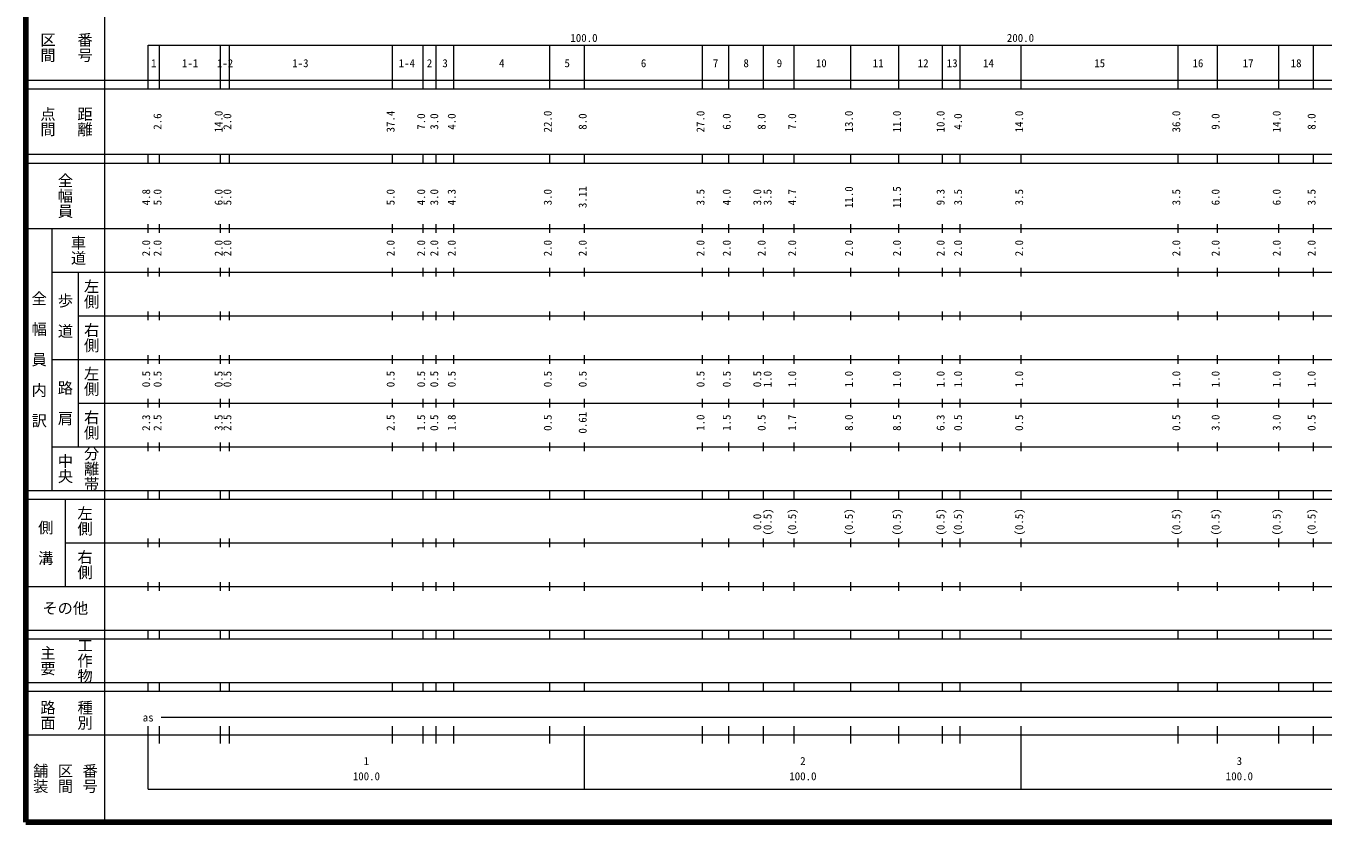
# Model space of a CAD drawing. Units: millimetres on the paper, enlarged 1000 times. Extents: x 40000 to 680000, y 20000 to 380000.
# Drawn here: x 40000 to 337169, y 20000 to 202409 of the extents above; entities that cross this region are included whole.
import ezdxf
from ezdxf.enums import TextEntityAlignment as Align

# ---------------------------------------------------------------- set-up
doc = ezdxf.new("R2010")
doc.units = ezdxf.units.MM
doc.header["$LTSCALE"] = 1000
doc.layers.add('M-TTL', color=2, linetype='Continuous', lineweight=140)
doc.layers.add('M-TTL-BAND', color=7, linetype='Continuous', lineweight=13)
doc.styles.add('@ＭＳ ゴシック', font='')
doc.styles.add('ＭＳ ゴシック', font='')
doc.styles.get('@ＭＳ ゴシック').set_extended_font_data('@MS Gothic')
doc.styles.get('ＭＳ ゴシック').set_extended_font_data('MS Gothic')

msp = doc.modelspace()

# ---------------------------------------------------------------- linework, layer by layer
at = {"layer": 'M-TTL'}
for p, q in [((40000, 380000), (40000, 20000)), ((40000, 20000), (680000, 20000))]:
    msp.add_line(p, q, dxfattribs=at)
at = {"layer": 'M-TTL-BAND'}
for p, q in [((58000, 370000), (58000, 20000)), ((68000, 198000), (579000, 198000)), ((68000, 188000), (68000, 198000)), ((70600, 188000), (70600, 198000)), ((84600, 188000), (84600, 198000)), ((86600, 188000), (86600, 198000)), ((124000, 188000), (124000, 198000)), ((131000, 188000), (131000, 198000)), ((134000, 188000), (134000, 198000)), ((138000, 188000), (138000, 198000)), ((160000, 188000), (160000, 198000)), ((168000, 188000), (168000, 198000)), ((195000, 188000), (195000, 198000)), ((201000, 188000), (201000, 198000)), ((209000, 188000), (209000, 198000)), ((216000, 188000), (216000, 198000)), ((229000, 188000), (229000, 198000)), ((240000, 188000), (240000, 198000)), ((250000, 188000), (250000, 198000)), ((254000, 188000), (254000, 198000)), ((268000, 188000), (268000, 198000)), ((304000, 188000), (304000, 198000)), ((313000, 188000), (313000, 198000)), ((327000, 188000), (327000, 198000)), ((335000, 188000), (335000, 198000)), ((40000, 190000), (579000, 190000)), ((40000, 188000), (579000, 188000)), ((40000, 173000), (579000, 173000)), ((68000, 171000), (68000, 173000)), ((70600, 171000), (70600, 173000)), ((84600, 171000), (84600, 173000)), ((86600, 171000), (86600, 173000)), ((124000, 171000), (124000, 173000)), ((131000, 171000), (131000, 173000)), ((134000, 171000), (134000, 173000)), ((138000, 171000), (138000, 173000)), ((160000, 171000), (160000, 173000)), ((168000, 171000), (168000, 173000)), ((195000, 171000), (195000, 173000)), ((201000, 171000), (201000, 173000)), ((209000, 171000), (209000, 173000)), ((216000, 171000), (216000, 173000)), ((229000, 171000), (229000, 173000)), ((240000, 171000), (240000, 173000)), ((250000, 171000), (250000, 173000)), ((254000, 171000), (254000, 173000)), ((268000, 171000), (268000, 173000)), ((304000, 171000), (304000, 173000)), ((313000, 171000), (313000, 173000)), ((327000, 171000), (327000, 173000)), ((335000, 171000), (335000, 173000)), ((40000, 171000), (579000, 171000)), ((40000, 156000), (579000, 156000)), ((46000, 96000), (46000, 156000)), ((68000, 155000), (68000, 157000)), ((70600, 155000), (70600, 157000)), ((84600, 155000), (84600, 157000)), ((86600, 155000), (86600, 157000)), ((124000, 155000), (124000, 157000)), ((131000, 155000), (131000, 157000)), ((134000, 155000), (134000, 157000)), ((138000, 155000), (138000, 157000)), ((160000, 155000), (160000, 157000)), ((168000, 155000), (168000, 157000)), ((195000, 155000), (195000, 157000)), ((201000, 155000), (201000, 157000)), ((209000, 155000), (209000, 157000)), ((216000, 155000), (216000, 157000)), ((229000, 155000), (229000, 157000)), ((240000, 155000), (240000, 157000)), ((250000, 155000), (250000, 157000)), ((254000, 155000), (254000, 157000)), ((268000, 155000), (268000, 157000)), ((304000, 155000), (304000, 157000)), ((313000, 155000), (313000, 157000)), ((327000, 155000), (327000, 157000)), ((335000, 155000), (335000, 157000)), ((46000, 146000), (579000, 146000)), ((52000, 146000), (52000, 106000)), ((68000, 145000), (68000, 147000)), ((70600, 145000), (70600, 147000)), ((84600, 145000), (84600, 147000)), ((86600, 145000), (86600, 147000)), ((124000, 145000), (124000, 147000)), ((131000, 145000), (131000, 147000)), ((134000, 145000), (134000, 147000)), ((138000, 145000), (138000, 147000)), ((160000, 145000), (160000, 147000)), ((168000, 145000), (168000, 147000)), ((195000, 145000), (195000, 147000)), ((201000, 145000), (201000, 147000)), ((209000, 145000), (209000, 147000)), ((216000, 145000), (216000, 147000)), ((229000, 145000), (229000, 147000)), ((240000, 145000), (240000, 147000)), ((250000, 145000), (250000, 147000)), ((254000, 145000), (254000, 147000)), ((268000, 145000), (268000, 147000)), ((304000, 145000), (304000, 147000)), ((313000, 145000), (313000, 147000)), ((327000, 145000), (327000, 147000)), ((335000, 145000), (335000, 147000)), ((68000, 135000), (68000, 137000)), ((70600, 135000), (70600, 137000)), ((84600, 135000), (84600, 137000)), ((86600, 135000), (86600, 137000)), ((124000, 135000), (124000, 137000)), ((131000, 135000), (131000, 137000)), ((134000, 135000), (134000, 137000)), ((138000, 135000), (138000, 137000)), ((160000, 135000), (160000, 137000)), ((168000, 135000), (168000, 137000)), ((195000, 135000), (195000, 137000)), ((201000, 135000), (201000, 137000)), ((209000, 135000), (209000, 137000)), ((216000, 135000), (216000, 137000)), ((229000, 135000), (229000, 137000)), ((240000, 135000), (240000, 137000)), ((250000, 135000), (250000, 137000)), ((254000, 135000), (254000, 137000)), ((268000, 135000), (268000, 137000)), ((304000, 135000), (304000, 137000)), ((313000, 135000), (313000, 137000)), ((327000, 135000), (327000, 137000)), ((335000, 135000), (335000, 137000)), ((52000, 136000), (579000, 136000)), ((46000, 126000), (579000, 126000)), ((68000, 125000), (68000, 127000)), ((70600, 125000), (70600, 127000)), ((84600, 125000), (84600, 127000)), ((86600, 125000), (86600, 127000)), ((124000, 125000), (124000, 127000)), ((131000, 125000), (131000, 127000)), ((134000, 125000), (134000, 127000)), ((138000, 125000), (138000, 127000)), ((160000, 125000), (160000, 127000)), ((168000, 125000), (168000, 127000)), ((195000, 125000), (195000, 127000)), ((201000, 125000), (201000, 127000)), ((209000, 125000), (209000, 127000)), ((216000, 125000), (216000, 127000)), ((229000, 125000), (229000, 127000)), ((240000, 125000), (240000, 127000)), ((250000, 125000), (250000, 127000)), ((254000, 125000), (254000, 127000)), ((268000, 125000), (268000, 127000)), ((304000, 125000), (304000, 127000)), ((313000, 125000), (313000, 127000)), ((327000, 125000), (327000, 127000)), ((335000, 125000), (335000, 127000)), ((52000, 116000), (579000, 116000)), ((68000, 115000), (68000, 117000)), ((70600, 115000), (70600, 117000)), ((84600, 115000), (84600, 117000)), ((86600, 115000), (86600, 117000)), ((124000, 115000), (124000, 117000)), ((131000, 115000), (131000, 117000)), ((134000, 115000), (134000, 117000)), ((138000, 115000), (138000, 117000)), ((160000, 115000), (160000, 117000)), ((168000, 115000), (168000, 117000)), ((195000, 115000), (195000, 117000)), ((201000, 115000), (201000, 117000)), ((209000, 115000), (209000, 117000)), ((216000, 115000), (216000, 117000)), ((229000, 115000), (229000, 117000)), ((240000, 115000), (240000, 117000)), ((250000, 115000), (250000, 117000)), ((254000, 115000), (254000, 117000)), ((268000, 115000), (268000, 117000)), ((304000, 115000), (304000, 117000)), ((313000, 115000), (313000, 117000)), ((327000, 115000), (327000, 117000)), ((335000, 115000), (335000, 117000)), ((68000, 105000), (68000, 107000)), ((70600, 105000), (70600, 107000)), ((84600, 105000), (84600, 107000)), ((86600, 105000), (86600, 107000)), ((124000, 105000), (124000, 107000)), ((131000, 105000), (131000, 107000)), ((134000, 105000), (134000, 107000)), ((138000, 105000), (138000, 107000)), ((160000, 105000), (160000, 107000)), ((168000, 105000), (168000, 107000)), ((195000, 105000), (195000, 107000)), ((201000, 105000), (201000, 107000)), ((209000, 105000), (209000, 107000)), ((216000, 105000), (216000, 107000)), ((229000, 105000), (229000, 107000)), ((240000, 105000), (240000, 107000)), ((250000, 105000), (250000, 107000)), ((254000, 105000), (254000, 107000)), ((268000, 105000), (268000, 107000)), ((304000, 105000), (304000, 107000)), ((313000, 105000), (313000, 107000)), ((327000, 105000), (327000, 107000)), ((335000, 105000), (335000, 107000)), ((46000, 106000), (579000, 106000)), ((40000, 96000), (579000, 96000)), ((68000, 94000), (68000, 96000)), ((70600, 94000), (70600, 96000)), ((84600, 94000), (84600, 96000)), ((86600, 94000), (86600, 96000)), ((124000, 94000), (124000, 96000)), ((131000, 94000), (131000, 96000)), ((134000, 94000), (134000, 96000)), ((138000, 94000), (138000, 96000)), ((160000, 94000), (160000, 96000)), ((168000, 94000), (168000, 96000)), ((195000, 94000), (195000, 96000)), ((201000, 94000), (201000, 96000)), ((209000, 94000), (209000, 96000)), ((216000, 94000), (216000, 96000)), ((229000, 94000), (229000, 96000)), ((240000, 94000), (240000, 96000)), ((250000, 94000), (250000, 96000)), ((254000, 94000), (254000, 96000)), ((268000, 94000), (268000, 96000)), ((304000, 94000), (304000, 96000)), ((313000, 94000), (313000, 96000)), ((327000, 94000), (327000, 96000)), ((335000, 94000), (335000, 96000)), ((40000, 94000), (579000, 94000)), ((49000, 94000), (49000, 74000)), ((49000, 84000), (579000, 84000)), ((68000, 83000), (68000, 85000)), ((70600, 83000), (70600, 85000)), ((84600, 83000), (84600, 85000)), ((86600, 83000), (86600, 85000)), ((124000, 83000), (124000, 85000)), ((131000, 83000), (131000, 85000)), ((134000, 83000), (134000, 85000)), ((138000, 83000), (138000, 85000)), ((160000, 83000), (160000, 85000)), ((168000, 83000), (168000, 85000)), ((195000, 83000), (195000, 85000)), ((201000, 83000), (201000, 85000)), ((209000, 83000), (209000, 85000)), ((216000, 83000), (216000, 85000)), ((229000, 83000), (229000, 85000)), ((240000, 83000), (240000, 85000)), ((250000, 83000), (250000, 85000)), ((254000, 83000), (254000, 85000)), ((268000, 83000), (268000, 85000)), ((304000, 83000), (304000, 85000)), ((313000, 83000), (313000, 85000)), ((327000, 83000), (327000, 85000)), ((335000, 83000), (335000, 85000)), ((68000, 73000), (68000, 75000)), ((70600, 73000), (70600, 75000)), ((84600, 73000), (84600, 75000)), ((86600, 73000), (86600, 75000)), ((124000, 73000), (124000, 75000)), ((131000, 73000), (131000, 75000)), ((134000, 73000), (134000, 75000)), ((138000, 73000), (138000, 75000)), ((160000, 73000), (160000, 75000)), ((168000, 73000), (168000, 75000)), ((195000, 73000), (195000, 75000)), ((201000, 73000), (201000, 75000)), ((209000, 73000), (209000, 75000)), ((216000, 73000), (216000, 75000)), ((229000, 73000), (229000, 75000)), ((240000, 73000), (240000, 75000)), ((250000, 73000), (250000, 75000)), ((254000, 73000), (254000, 75000)), ((268000, 73000), (268000, 75000)), ((304000, 73000), (304000, 75000)), ((313000, 73000), (313000, 75000)), ((327000, 73000), (327000, 75000)), ((335000, 73000), (335000, 75000)), ((40000, 74000), (579000, 74000)), ((40000, 64000), (579000, 64000)), ((68000, 62000), (68000, 64000)), ((70600, 62000), (70600, 64000)), ((84600, 62000), (84600, 64000)), ((86600, 62000), (86600, 64000)), ((124000, 62000), (124000, 64000)), ((131000, 62000), (131000, 64000)), ((134000, 62000), (134000, 64000)), ((138000, 62000), (138000, 64000)), ((160000, 62000), (160000, 64000)), ((168000, 62000), (168000, 64000)), ((195000, 62000), (195000, 64000)), ((201000, 62000), (201000, 64000)), ((209000, 62000), (209000, 64000)), ((216000, 62000), (216000, 64000)), ((229000, 62000), (229000, 64000)), ((240000, 62000), (240000, 64000)), ((250000, 62000), (250000, 64000)), ((254000, 62000), (254000, 64000)), ((268000, 62000), (268000, 64000)), ((304000, 62000), (304000, 64000)), ((313000, 62000), (313000, 64000)), ((327000, 62000), (327000, 64000)), ((335000, 62000), (335000, 64000)), ((40000, 62000), (579000, 62000)), ((40000, 52000), (579000, 52000)), ((68000, 50000), (68000, 52000)), ((70600, 50000), (70600, 52000)), ((84600, 50000), (84600, 52000)), ((86600, 50000), (86600, 52000)), ((124000, 50000), (124000, 52000)), ((131000, 50000), (131000, 52000)), ((134000, 50000), (134000, 52000)), ((138000, 50000), (138000, 52000)), ((160000, 50000), (160000, 52000)), ((168000, 50000), (168000, 52000)), ((195000, 50000), (195000, 52000)), ((201000, 50000), (201000, 52000)), ((209000, 50000), (209000, 52000)), ((216000, 50000), (216000, 52000)), ((229000, 50000), (229000, 52000)), ((240000, 50000), (240000, 52000)), ((250000, 50000), (250000, 52000)), ((254000, 50000), (254000, 52000)), ((268000, 50000), (268000, 52000)), ((304000, 50000), (304000, 52000)), ((313000, 50000), (313000, 52000)), ((327000, 50000), (327000, 52000)), ((335000, 50000), (335000, 52000)), ((40000, 50000), (579000, 50000)), ((68000, 27500), (68000, 42000)), ((70600, 38000), (70600, 42000)), ((71000, 44000), (565000, 44000)), ((84600, 38000), (84600, 42000)), ((86600, 38000), (86600, 42000)), ((124000, 38000), (124000, 42000)), ((131000, 38000), (131000, 42000)), ((134000, 38000), (134000, 42000)), ((138000, 38000), (138000, 42000)), ((160000, 38000), (160000, 42000)), ((168000, 27500), (168000, 42000)), ((195000, 38000), (195000, 42000)), ((201000, 38000), (201000, 42000)), ((209000, 38000), (209000, 42000)), ((216000, 38000), (216000, 42000)), ((229000, 38000), (229000, 42000)), ((240000, 38000), (240000, 42000)), ((250000, 38000), (250000, 42000)), ((254000, 38000), (254000, 42000)), ((268000, 27500), (268000, 42000)), ((304000, 38000), (304000, 42000)), ((313000, 38000), (313000, 42000)), ((327000, 38000), (327000, 42000)), ((335000, 38000), (335000, 42000)), ((40000, 40000), (579000, 40000)), ((68000, 27500), (579000, 27500))]:
    msp.add_line(p, q, dxfattribs=at)

# ---------------------------------------------------------------- texts
at = {"layer": 'M-TTL-BAND', "style": '@ＭＳ ゴシック'}
for s, p in [('区間', (45000, 197500)), ('番号', (53500, 197500)), ('点間', (45000, 180500)), ('距離', (53500, 180500)), ('全幅員', (49000, 163500)), ('車道', (52000, 151000)), ('左側', (55000, 141000)), ('全\u3000幅\u3000員\u3000内\u3000訳', (43000, 126000)), ('歩\u3000道', (49000, 136000)), ('右側', (55000, 131000)), ('左側', (55000, 121000)), ('路\u3000肩', (49000, 116000)), ('右側', (55000, 111000)), ('中央', (49000, 101000)), ('分離帯', (55000, 101000)), ('左側', (53500, 89000)), ('側\u3000溝', (44500, 84000)), ('右側', (53500, 79000)), ('主要', (45000, 57000)), ('工作物', (53500, 57000)), ('路面', (45000, 44500)), ('種別', (53500, 44500)), ('舗装', (43333, 30000)), ('区間', (49000, 30000)), ('番号', (54667, 30000))]:
    msp.add_text(s, height=2566, rotation=270, dxfattribs=at).set_placement(p, align=Align.MIDDLE_CENTER)
at = {"layer": 'M-TTL-BAND', "style": 'ＭＳ ゴシック'}
for s, p in [('100.0', (167844, 198195)), ('200.0', (267844, 198195)), ('1', (69300, 192405)), ('1-1', (77600, 192405)), ('1-2', (85600, 192405)), ('1-3', (102872, 192405)), ('1-4', (127270, 192405)), ('2', (132458, 192405)), ('3', (136032, 192405)), ('4', (149000, 192405)), ('5', (164000, 192405)), ('6', (181500, 192405)), ('7', (198000, 192405)), ('8', (205000, 192405)), ('9', (212624, 192405)), ('10', (222208, 192405)), ('11', (235241, 192405)), ('12', (245551, 192405)), ('13', (252203, 192405)), ('14', (260518, 192405)), ('15', (286000, 192405)), ('16', (308500, 192405)), ('17', (320000, 192405)), ('18', (331000, 192405)), ('as', (68000, 42500)), ('1', (118000, 32523)), ('2', (218000, 32523)), ('3', (318000, 32523)), ('100.0', (118000, 29033)), ('100.0', (218000, 29033)), ('100.0', (318000, 29033))]:
    msp.add_text(s, height=1833, dxfattribs=at).set_placement(p, align=Align.BOTTOM_CENTER)
for s, p in [('2.6', (71600, 180500)), ('14.0', (85600, 180500)), ('2.0', (87600, 180500)), ('37.4', (125000, 180500)), ('7.0', (132000, 180500)), ('3.0', (135000, 180500)), ('4.0', (139000, 180500)), ('22.0', (161000, 180500)), ('8.0', (169000, 180500)), ('27.0', (196000, 180500)), ('6.0', (202000, 180500)), ('8.0', (210000, 180500)), ('7.0', (217000, 180500)), ('13.0', (230000, 180500)), ('11.0', (241000, 180500)), ('10.0', (251000, 180500)), ('4.0', (255000, 180500)), ('14.0', (269000, 180500)), ('36.0', (305000, 180500)), ('9.0', (314000, 180500)), ('14.0', (328000, 180500)), ('8.0', (336000, 180500)), ('4.8', (69000, 163174)), ('5.0', (71600, 163174)), ('6.0', (85600, 163174)), ('5.0', (87600, 163174)), ('5.0', (125000, 163174)), ('4.0', (132000, 163174)), ('3.0', (135000, 163174)), ('4.3', (139000, 163174)), ('3.0', (161000, 163174)), ('3.11', (169000, 163174)), ('3.5', (196000, 163174)), ('4.0', (202000, 163174)), ('3.0', (209000, 163174)), ('3.5', (211370, 163174)), ('4.7', (217000, 163174)), ('11.0', (230000, 163174)), ('11.5', (241000, 163174)), ('9.3', (251000, 163174)), ('3.5', (255000, 163174)), ('3.5', (269000, 163174)), ('3.5', (305000, 163174)), ('6.0', (314000, 163174)), ('6.0', (328000, 163174)), ('3.5', (336000, 163174)), ('2.0', (69000, 151500)), ('2.0', (71600, 151500)), ('2.0', (85600, 151500)), ('2.0', (87600, 151500)), ('2.0', (125000, 151500)), ('2.0', (132000, 151500)), ('2.0', (135000, 151500)), ('2.0', (139000, 151500)), ('2.0', (161000, 151500)), ('2.0', (169000, 151500)), ('2.0', (196000, 151500)), ('2.0', (202000, 151500)), ('2.0', (210000, 151500)), ('2.0', (217000, 151500)), ('2.0', (230000, 151500)), ('2.0', (241000, 151500)), ('2.0', (251000, 151500)), ('2.0', (255000, 151500)), ('2.0', (269000, 151500)), ('2.0', (305000, 151500)), ('2.0', (314000, 151500)), ('2.0', (328000, 151500)), ('2.0', (336000, 151500)), ('0.5', (69000, 121500)), ('0.5', (71600, 121500)), ('0.5', (85600, 121500)), ('0.5', (87600, 121500)), ('0.5', (125000, 121500)), ('0.5', (132000, 121500)), ('0.5', (135000, 121500)), ('0.5', (139000, 121500)), ('0.5', (161000, 121500)), ('0.5', (169000, 121500)), ('0.5', (196000, 121500)), ('0.5', (202000, 121500)), ('0.5', (209000, 121500)), ('1.0', (211370, 121500)), ('1.0', (217000, 121500)), ('1.0', (230000, 121500)), ('1.0', (241000, 121500)), ('1.0', (251000, 121500)), ('1.0', (255000, 121500)), ('1.0', (269000, 121500)), ('1.0', (305000, 121500)), ('1.0', (314000, 121500)), ('1.0', (328000, 121500)), ('1.0', (336000, 121500)), ('2.3', (69000, 111500)), ('2.5', (71600, 111500)), ('3.5', (85600, 111500)), ('2.5', (87600, 111500)), ('2.5', (125000, 111500)), ('1.5', (132000, 111500)), ('0.5', (135000, 111500)), ('1.8', (139000, 111500)), ('0.5', (161000, 111500)), ('0.61', (169000, 111500)), ('1.0', (196000, 111500)), ('1.5', (202000, 111500)), ('0.5', (210000, 111500)), ('1.7', (217000, 111500)), ('8.0', (230000, 111500)), ('8.5', (241000, 111500)), ('6.3', (251000, 111500)), ('0.5', (255000, 111500)), ('0.5', (269000, 111500)), ('0.5', (305000, 111500)), ('3.0', (314000, 111500)), ('3.0', (328000, 111500)), ('0.5', (336000, 111500)), ('0.0', (209000, 88764)), ('(0.5)', (211370, 88764)), ('(0.5)', (217000, 88764)), ('(0.5)', (230000, 88764)), ('(0.5)', (241000, 88764)), ('(0.5)', (251000, 88764)), ('(0.5)', (255000, 88764)), ('(0.5)', (269000, 88764)), ('(0.5)', (305000, 88764)), ('(0.5)', (314000, 88764)), ('(0.5)', (328000, 88764)), ('(0.5)', (336000, 88764))]:
    msp.add_text(s, height=1833, rotation=90, dxfattribs=at).set_placement(p, align=Align.BOTTOM_CENTER)
msp.add_text('その他', height=2566, dxfattribs=at).set_placement((49000, 69000), align=Align.MIDDLE_CENTER)

doc.saveas('drawing.dxf')
